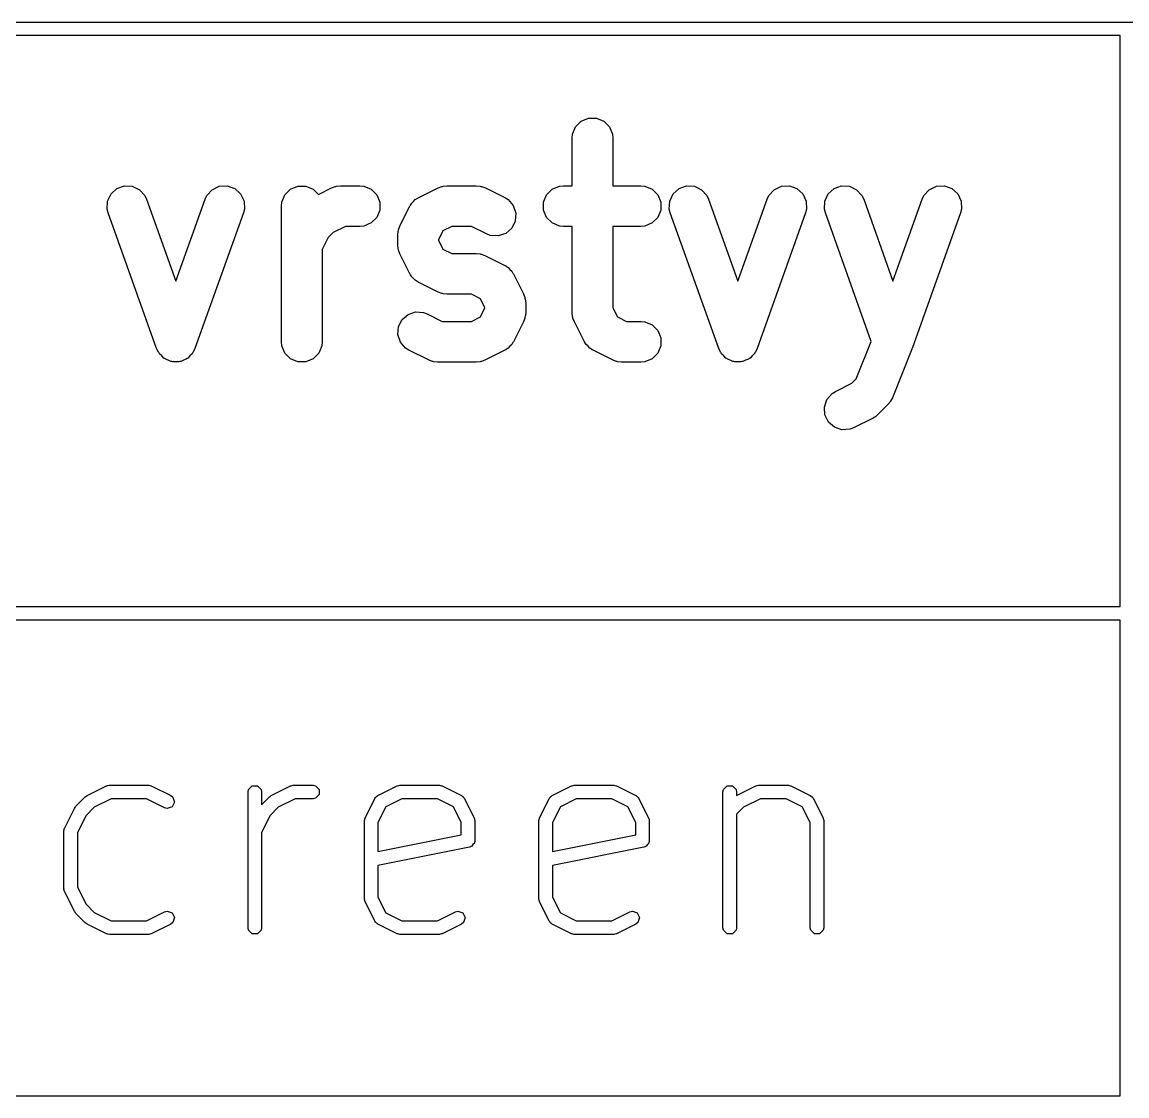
# Model space of a CAD drawing. Header units: inches. Extents: x -2.6 to 7.6, y 0.3 to 5.2.
# Drawn here: x -2.248 to -1.9274, y 4.8789 to 5.1905 of the extents above; entities that cross this region are included whole.
import ezdxf

# ---------------------------------------------------------------- set-up
doc = ezdxf.new("R2010")
doc.units = ezdxf.units.IN
doc.header["$MEASUREMENT"] = 0
doc.layers.add('BLACK', color=250, linetype='CONTINUOUS')

msp = doc.modelspace()

# ---------------------------------------------------------------- linework, layer by layer
at = {"layer": 'BLACK', "linetype": 'CONTINUOUS'}
for p, q in [((-2.56692, 5.19047), (2.20417, 5.19047)), ((-1.9294, 5.18654), (-2.56495, 5.18654)), ((-1.9294, 5.02087), (-1.9294, 5.18654)), ((-2.0874, 5.16006), (-2.08577, 5.16169)), ((-2.08577, 5.16169), (-2.08364, 5.16257)), ((-2.08364, 5.16257), (-2.08134, 5.16257)), ((-2.08134, 5.16257), (-2.07921, 5.16169)), ((-2.07921, 5.16169), (-2.07758, 5.16006)), ((-2.08828, 5.15793), (-2.0874, 5.16006)), ((-2.07758, 5.16006), (-2.0767, 5.15793)), ((-2.08839, 5.15678), (-2.08828, 5.15793)), ((-2.08839, 5.143), (-2.08839, 5.15678)), ((-2.0767, 5.15793), (-2.07658, 5.15678)), ((-2.07658, 5.15678), (-2.07658, 5.143)), ((-2.22221, 5.14061), (-2.2205, 5.14216)), ((-2.2205, 5.14216), (-2.21833, 5.14294)), ((-2.21833, 5.14294), (-2.21603, 5.14282)), ((-2.21603, 5.14282), (-2.21395, 5.14183)), ((-2.19287, 5.14183), (-2.19079, 5.14282)), ((-2.19079, 5.14282), (-2.18849, 5.14294)), ((-2.18849, 5.14294), (-2.18632, 5.14216)), ((-2.18632, 5.14216), (-2.18461, 5.14061)), ((-2.17013, 5.142), (-2.168, 5.14289)), ((-2.168, 5.14289), (-2.1657, 5.14289)), ((-2.1657, 5.14289), (-2.16357, 5.142)), ((-2.16204, 5.14048), (-2.15825, 5.14238)), ((-2.15825, 5.14238), (-2.15716, 5.14279)), ((-2.15716, 5.14279), (-2.15695, 5.1428)), ((-2.15695, 5.1428), (-2.15676, 5.14289)), ((-2.15676, 5.14289), (-2.1556, 5.143)), ((-2.1556, 5.143), (-2.14998, 5.143)), ((-2.14998, 5.143), (-2.14883, 5.14289)), ((-2.14883, 5.14289), (-2.1467, 5.142)), ((-2.13294, 5.13956), (-2.12731, 5.14238)), ((-2.12731, 5.14238), (-2.12623, 5.14279)), ((-2.12623, 5.14279), (-2.12602, 5.1428)), ((-2.12602, 5.1428), (-2.12582, 5.14289)), ((-2.12582, 5.14289), (-2.12467, 5.143)), ((-2.12467, 5.143), (-2.11623, 5.143)), ((-2.11623, 5.143), (-2.11508, 5.14289)), ((-2.11508, 5.14289), (-2.11489, 5.1428)), ((-2.11489, 5.1428), (-2.11467, 5.14279)), ((-2.11467, 5.14279), (-2.11359, 5.14238)), ((-2.11359, 5.14238), (-2.10797, 5.13956)), ((-2.09421, 5.142), (-2.09208, 5.14289)), ((-2.09208, 5.14289), (-2.09092, 5.143)), ((-2.09092, 5.143), (-2.08839, 5.143)), ((-2.07658, 5.143), (-2.06843, 5.143)), ((-2.06843, 5.143), (-2.06728, 5.14289)), ((-2.06728, 5.14289), (-2.06515, 5.142)), ((-2.05911, 5.14061), (-2.0574, 5.14216)), ((-2.0574, 5.14216), (-2.05523, 5.14294)), ((-2.05523, 5.14294), (-2.05293, 5.14282)), ((-2.05293, 5.14282), (-2.05085, 5.14183)), ((-2.02977, 5.14183), (-2.02768, 5.14282)), ((-2.02768, 5.14282), (-2.02538, 5.14294)), ((-2.02538, 5.14294), (-2.02321, 5.14216)), ((-2.02321, 5.14216), (-2.0215, 5.14061)), ((-2.01411, 5.14061), (-2.01241, 5.14216)), ((-2.01241, 5.14216), (-2.01024, 5.14294)), ((-2.01024, 5.14294), (-2.00793, 5.14282)), ((-2.00793, 5.14282), (-2.00585, 5.14183)), ((-1.98477, 5.14183), (-1.98269, 5.14282)), ((-1.98269, 5.14282), (-1.98039, 5.14294)), ((-1.98039, 5.14294), (-1.97822, 5.14216)), ((-1.97822, 5.14216), (-1.97651, 5.14061)), ((-2.2232, 5.13853), (-2.22221, 5.14061)), ((-2.21395, 5.14183), (-2.2124, 5.14013)), ((-2.2124, 5.14013), (-2.21191, 5.13908)), ((-2.21191, 5.13908), (-2.20341, 5.11528)), ((-2.20341, 5.11528), (-2.19491, 5.13908)), ((-2.19491, 5.13908), (-2.19442, 5.14013)), ((-2.19442, 5.14013), (-2.19287, 5.14183)), ((-2.18461, 5.14061), (-2.18362, 5.13853)), ((-2.17264, 5.13825), (-2.17176, 5.14037)), ((-2.17176, 5.14037), (-2.17013, 5.142)), ((-2.16357, 5.142), (-2.16204, 5.14048)), ((-2.1467, 5.142), (-2.14507, 5.14037)), ((-2.14507, 5.14037), (-2.14419, 5.13825)), ((-2.1344, 5.13839), (-2.13392, 5.13895)), ((-2.13392, 5.13895), (-2.13333, 5.13931)), ((-2.13333, 5.13931), (-2.13322, 5.13941)), ((-2.13322, 5.13941), (-2.13313, 5.13944)), ((-2.13313, 5.13944), (-2.13294, 5.13956)), ((-2.10797, 5.13956), (-2.10699, 5.13895)), ((-2.10699, 5.13895), (-2.10548, 5.13721)), ((-2.09672, 5.13825), (-2.09584, 5.14037)), ((-2.09584, 5.14037), (-2.09421, 5.142)), ((-2.06515, 5.142), (-2.06352, 5.14037)), ((-2.06352, 5.14037), (-2.06264, 5.13825)), ((-2.06009, 5.13853), (-2.05911, 5.14061)), ((-2.05085, 5.14183), (-2.0493, 5.14013)), ((-2.0493, 5.14013), (-2.04881, 5.13908)), ((-2.04881, 5.13908), (-2.04031, 5.11528)), ((-2.04031, 5.11528), (-2.03181, 5.13908)), ((-2.03181, 5.13908), (-2.03131, 5.14013)), ((-2.03131, 5.14013), (-2.02977, 5.14183)), ((-2.0215, 5.14061), (-2.02052, 5.13853)), ((-2.0151, 5.13853), (-2.01411, 5.14061)), ((-2.00585, 5.14183), (-2.00431, 5.14013)), ((-2.00431, 5.14013), (-2.00381, 5.13908)), ((-2.00381, 5.13908), (-1.99531, 5.11528)), ((-1.99531, 5.11528), (-1.98681, 5.13908)), ((-1.98681, 5.13908), (-1.98632, 5.14013)), ((-1.98632, 5.14013), (-1.98477, 5.14183)), ((-1.97651, 5.14061), (-1.97552, 5.13853)), ((-2.22331, 5.13623), (-2.2232, 5.13853)), ((-2.22303, 5.13511), (-2.22331, 5.13623)), ((-2.18351, 5.13623), (-2.18379, 5.13511)), ((-2.18362, 5.13853), (-2.18351, 5.13623)), ((-2.17276, 5.13709), (-2.17264, 5.13825)), ((-2.17276, 5.09772), (-2.17276, 5.13709)), ((-2.14419, 5.13594), (-2.14507, 5.13381)), ((-2.14419, 5.13825), (-2.14419, 5.13594)), ((-2.13839, 5.1313), (-2.13558, 5.13692)), ((-2.13558, 5.13692), (-2.13546, 5.13711)), ((-2.13546, 5.13711), (-2.13543, 5.13721)), ((-2.13543, 5.13721), (-2.13533, 5.13732)), ((-2.13533, 5.13732), (-2.13496, 5.1379)), ((-2.13496, 5.1379), (-2.1344, 5.13839)), ((-2.10548, 5.13721), (-2.10475, 5.13502)), ((-2.09672, 5.13594), (-2.09672, 5.13825)), ((-2.09584, 5.13381), (-2.09672, 5.13594)), ((-2.06264, 5.13594), (-2.06352, 5.13381)), ((-2.06264, 5.13825), (-2.06264, 5.13594)), ((-2.06021, 5.13623), (-2.06009, 5.13853)), ((-2.05993, 5.13511), (-2.06021, 5.13623)), ((-2.0204, 5.13623), (-2.02068, 5.13511)), ((-2.02052, 5.13853), (-2.0204, 5.13623)), ((-2.01521, 5.13623), (-2.0151, 5.13853)), ((-2.01493, 5.13511), (-2.01521, 5.13623)), ((-1.97541, 5.13623), (-1.97569, 5.13511)), ((-1.97552, 5.13853), (-1.97541, 5.13623)), ((-2.20897, 5.09574), (-2.22303, 5.13511)), ((-2.18379, 5.13511), (-2.19785, 5.09574)), ((-2.14507, 5.13381), (-2.1467, 5.13218)), ((-2.10491, 5.13272), (-2.10594, 5.13066)), ((-2.10475, 5.13502), (-2.10491, 5.13272)), ((-2.09421, 5.13218), (-2.09584, 5.13381)), ((-2.06352, 5.13381), (-2.06515, 5.13218)), ((-2.04587, 5.09574), (-2.05993, 5.13511)), ((-2.02068, 5.13511), (-2.03474, 5.09574)), ((-2.00162, 5.09784), (-2.01493, 5.13511)), ((-1.97569, 5.13511), (-1.98975, 5.09574)), ((-2.15773, 5.12943), (-2.15919, 5.12797)), ((-2.15421, 5.13119), (-2.15773, 5.12943)), ((-2.14998, 5.13119), (-2.15421, 5.13119)), ((-2.14883, 5.1313), (-2.14998, 5.13119)), ((-2.1467, 5.13218), (-2.14883, 5.1313)), ((-2.13901, 5.12866), (-2.1389, 5.12981)), ((-2.1389, 5.12981), (-2.13882, 5.13001)), ((-2.13882, 5.13001), (-2.1388, 5.13022)), ((-2.1388, 5.13022), (-2.13839, 5.1313)), ((-2.12589, 5.12988), (-2.1272, 5.12726)), ((-2.12328, 5.13119), (-2.12589, 5.12988)), ((-2.11763, 5.13119), (-2.12328, 5.13119)), ((-2.11325, 5.129), (-2.11763, 5.13119)), ((-2.10594, 5.13066), (-2.10769, 5.12915)), ((-2.09208, 5.1313), (-2.09421, 5.13218)), ((-2.09092, 5.13119), (-2.09208, 5.1313)), ((-2.08839, 5.13119), (-2.09092, 5.13119)), ((-2.08839, 5.10616), (-2.08839, 5.13119)), ((-2.06843, 5.13119), (-2.07658, 5.13119)), ((-2.07658, 5.13119), (-2.07658, 5.10755)), ((-2.06728, 5.1313), (-2.06843, 5.13119)), ((-2.06515, 5.13218), (-2.06728, 5.1313)), ((-2.15919, 5.12797), (-2.16095, 5.12445)), ((-2.13901, 5.12584), (-2.13901, 5.12866)), ((-2.1272, 5.12726), (-2.1272, 5.12724)), ((-2.1272, 5.12724), (-2.12589, 5.12462)), ((-2.11217, 5.12859), (-2.11325, 5.129)), ((-2.10987, 5.12842), (-2.11217, 5.12859)), ((-2.10769, 5.12915), (-2.10987, 5.12842)), ((-2.16095, 5.12445), (-2.16095, 5.09772)), ((-2.1389, 5.12469), (-2.13901, 5.12584)), ((-2.13882, 5.1245), (-2.1389, 5.12469)), ((-2.1388, 5.12429), (-2.13882, 5.1245)), ((-2.13839, 5.1232), (-2.1388, 5.12429)), ((-2.13558, 5.11758), (-2.13839, 5.1232)), ((-2.12589, 5.12462), (-2.12328, 5.12331)), ((-2.12328, 5.12331), (-2.11623, 5.12331)), ((-2.11623, 5.12331), (-2.11508, 5.1232)), ((-2.11508, 5.1232), (-2.11489, 5.12312)), ((-2.11489, 5.12312), (-2.11467, 5.1231)), ((-2.11467, 5.1231), (-2.11359, 5.12269)), ((-2.11359, 5.12269), (-2.10797, 5.11988)), ((-2.10797, 5.11988), (-2.10778, 5.11976)), ((-2.10778, 5.11976), (-2.10769, 5.11973)), ((-2.10769, 5.11973), (-2.10757, 5.11963)), ((-2.13546, 5.11739), (-2.13558, 5.11758)), ((-2.13543, 5.1173), (-2.13546, 5.11739)), ((-2.13533, 5.11718), (-2.13543, 5.1173)), ((-2.13496, 5.1166), (-2.13533, 5.11718)), ((-2.1344, 5.11611), (-2.13496, 5.1166)), ((-2.10757, 5.11963), (-2.10699, 5.11926)), ((-2.10699, 5.11926), (-2.1065, 5.1187)), ((-2.1065, 5.1187), (-2.10594, 5.11822)), ((-2.10594, 5.11822), (-2.10558, 5.11763)), ((-2.10558, 5.11763), (-2.10548, 5.11752)), ((-2.10548, 5.11752), (-2.10545, 5.11743)), ((-2.10545, 5.11743), (-2.10533, 5.11724)), ((-2.10533, 5.11724), (-2.10252, 5.11161)), ((-2.13392, 5.11556), (-2.1344, 5.11611)), ((-2.13333, 5.11519), (-2.13392, 5.11556)), ((-2.13322, 5.11509), (-2.13333, 5.11519)), ((-2.13313, 5.11506), (-2.13322, 5.11509)), ((-2.13294, 5.11494), (-2.13313, 5.11506)), ((-2.12731, 5.11213), (-2.13294, 5.11494)), ((-2.12623, 5.11171), (-2.12731, 5.11213)), ((-2.12602, 5.1117), (-2.12623, 5.11171)), ((-2.12582, 5.11162), (-2.12602, 5.1117)), ((-2.12467, 5.1115), (-2.12582, 5.11162)), ((-2.11763, 5.1115), (-2.12467, 5.1115)), ((-2.11501, 5.11019), (-2.11763, 5.1115)), ((-2.1137, 5.10758), (-2.11501, 5.11019)), ((-2.10252, 5.11161), (-2.1021, 5.11053)), ((-2.1021, 5.11053), (-2.10209, 5.11032)), ((-2.10209, 5.11032), (-2.10201, 5.11012)), ((-2.10201, 5.11012), (-2.10189, 5.10897)), ((-2.11501, 5.10494), (-2.1137, 5.10755)), ((-2.1137, 5.10755), (-2.1137, 5.10758)), ((-2.10189, 5.10897), (-2.10189, 5.10616)), ((-2.07658, 5.10755), (-2.07527, 5.10494)), ((-2.1388, 5.1021), (-2.13777, 5.10416)), ((-2.13777, 5.10416), (-2.13603, 5.10567)), ((-2.13603, 5.10567), (-2.13385, 5.10639)), ((-2.13385, 5.10639), (-2.13155, 5.10623)), ((-2.13155, 5.10623), (-2.13047, 5.10582)), ((-2.13047, 5.10582), (-2.12609, 5.10363)), ((-2.12609, 5.10363), (-2.11763, 5.10363)), ((-2.11763, 5.10363), (-2.11501, 5.10494)), ((-2.1021, 5.1046), (-2.10252, 5.10352)), ((-2.10209, 5.10481), (-2.1021, 5.1046)), ((-2.10201, 5.10501), (-2.10209, 5.10481)), ((-2.10189, 5.10616), (-2.10201, 5.10501)), ((-2.08828, 5.10501), (-2.08839, 5.10616)), ((-2.0882, 5.10481), (-2.08828, 5.10501)), ((-2.08818, 5.1046), (-2.0882, 5.10481)), ((-2.08777, 5.10352), (-2.08818, 5.1046)), ((-2.07527, 5.10494), (-2.07266, 5.10363)), ((-2.07266, 5.10363), (-2.06843, 5.10363)), ((-2.06843, 5.10363), (-2.06728, 5.10352)), ((-2.13897, 5.0998), (-2.1388, 5.1021)), ((-2.10252, 5.10352), (-2.10533, 5.09789)), ((-2.08496, 5.09789), (-2.08777, 5.10352)), ((-2.06728, 5.10352), (-2.06515, 5.10263)), ((-2.06515, 5.10263), (-2.06352, 5.101)), ((-2.06352, 5.101), (-2.06264, 5.09888)), ((-2.17264, 5.09657), (-2.17276, 5.09772)), ((-2.16095, 5.09772), (-2.16106, 5.09657)), ((-2.13824, 5.09761), (-2.13897, 5.0998)), ((-2.13673, 5.09587), (-2.13824, 5.09761)), ((-2.10558, 5.0975), (-2.10594, 5.09691)), ((-2.10548, 5.09761), (-2.10558, 5.0975)), ((-2.10545, 5.0977), (-2.10548, 5.09761)), ((-2.10533, 5.09789), (-2.10545, 5.0977)), ((-2.08484, 5.0977), (-2.08496, 5.09789)), ((-2.08481, 5.09761), (-2.08484, 5.0977)), ((-2.08471, 5.0975), (-2.08481, 5.09761)), ((-2.08434, 5.09691), (-2.08471, 5.0975)), ((-2.06264, 5.09888), (-2.06264, 5.09657)), ((-2.00597, 5.08698), (-2.00162, 5.09784)), ((-2.20848, 5.09469), (-2.20897, 5.09574)), ((-2.20828, 5.09447), (-2.20848, 5.09469)), ((-2.20815, 5.0942), (-2.20828, 5.09447)), ((-2.20751, 5.09362), (-2.20815, 5.0942)), ((-2.19867, 5.0942), (-2.19931, 5.09362)), ((-2.19854, 5.09447), (-2.19867, 5.0942)), ((-2.19834, 5.09469), (-2.19854, 5.09447)), ((-2.19785, 5.09574), (-2.19834, 5.09469)), ((-2.17176, 5.09444), (-2.17264, 5.09657)), ((-2.17013, 5.09281), (-2.17176, 5.09444)), ((-2.16194, 5.09444), (-2.16357, 5.09281)), ((-2.16106, 5.09657), (-2.16194, 5.09444)), ((-2.13575, 5.09525), (-2.13673, 5.09587)), ((-2.13012, 5.09244), (-2.13575, 5.09525)), ((-2.10797, 5.09525), (-2.11359, 5.09244)), ((-2.10778, 5.09537), (-2.10797, 5.09525)), ((-2.10769, 5.0954), (-2.10778, 5.09537)), ((-2.10757, 5.0955), (-2.10769, 5.0954)), ((-2.10699, 5.09587), (-2.10757, 5.0955)), ((-2.1065, 5.09643), (-2.10699, 5.09587)), ((-2.10594, 5.09691), (-2.1065, 5.09643)), ((-2.08378, 5.09643), (-2.08434, 5.09691)), ((-2.0833, 5.09587), (-2.08378, 5.09643)), ((-2.08271, 5.0955), (-2.0833, 5.09587)), ((-2.0826, 5.0954), (-2.08271, 5.0955)), ((-2.08251, 5.09537), (-2.0826, 5.0954)), ((-2.08232, 5.09525), (-2.08251, 5.09537)), ((-2.07669, 5.09244), (-2.08232, 5.09525)), ((-2.06352, 5.09444), (-2.06515, 5.09281)), ((-2.06264, 5.09657), (-2.06352, 5.09444)), ((-2.04537, 5.09469), (-2.04587, 5.09574)), ((-2.04517, 5.09447), (-2.04537, 5.09469)), ((-2.04505, 5.0942), (-2.04517, 5.09447)), ((-2.04441, 5.09362), (-2.04505, 5.0942)), ((-2.03556, 5.0942), (-2.03621, 5.09362)), ((-2.03544, 5.09447), (-2.03556, 5.0942)), ((-2.03524, 5.09469), (-2.03544, 5.09447)), ((-2.03474, 5.09574), (-2.03524, 5.09469)), ((-1.98983, 5.09553), (-1.99545, 5.08147)), ((-1.9898, 5.09564), (-1.98983, 5.09553)), ((-1.98975, 5.09574), (-1.9898, 5.09564)), ((-2.20693, 5.09298), (-2.20751, 5.09362)), ((-2.20666, 5.09286), (-2.20693, 5.09298)), ((-2.20644, 5.09266), (-2.20666, 5.09286)), ((-2.20563, 5.09237), (-2.20644, 5.09266)), ((-2.20485, 5.092), (-2.20563, 5.09237)), ((-2.20455, 5.09198), (-2.20485, 5.092)), ((-2.20427, 5.09188), (-2.20455, 5.09198)), ((-2.20341, 5.09192), (-2.20427, 5.09188)), ((-2.20255, 5.09188), (-2.20341, 5.09192)), ((-2.20227, 5.09198), (-2.20255, 5.09188)), ((-2.20197, 5.092), (-2.20227, 5.09198)), ((-2.20119, 5.09237), (-2.20197, 5.092)), ((-2.20038, 5.09266), (-2.20119, 5.09237)), ((-2.20016, 5.09286), (-2.20038, 5.09266)), ((-2.19989, 5.09298), (-2.20016, 5.09286)), ((-2.19931, 5.09362), (-2.19989, 5.09298)), ((-2.168, 5.09193), (-2.17013, 5.09281)), ((-2.1657, 5.09193), (-2.168, 5.09193)), ((-2.16357, 5.09281), (-2.1657, 5.09193)), ((-2.12904, 5.09203), (-2.13012, 5.09244)), ((-2.12883, 5.09201), (-2.12904, 5.09203)), ((-2.12863, 5.09193), (-2.12883, 5.09201)), ((-2.12748, 5.09182), (-2.12863, 5.09193)), ((-2.11623, 5.09182), (-2.12748, 5.09182)), ((-2.11508, 5.09193), (-2.11623, 5.09182)), ((-2.11489, 5.09201), (-2.11508, 5.09193)), ((-2.11467, 5.09203), (-2.11489, 5.09201)), ((-2.11359, 5.09244), (-2.11467, 5.09203)), ((-2.07561, 5.09203), (-2.07669, 5.09244)), ((-2.0754, 5.09201), (-2.07561, 5.09203)), ((-2.0752, 5.09193), (-2.0754, 5.09201)), ((-2.07405, 5.09182), (-2.0752, 5.09193)), ((-2.06843, 5.09182), (-2.07405, 5.09182)), ((-2.06728, 5.09193), (-2.06843, 5.09182)), ((-2.06515, 5.09281), (-2.06728, 5.09193)), ((-2.04383, 5.09298), (-2.04441, 5.09362)), ((-2.04356, 5.09286), (-2.04383, 5.09298)), ((-2.04334, 5.09266), (-2.04356, 5.09286)), ((-2.04253, 5.09237), (-2.04334, 5.09266)), ((-2.04174, 5.092), (-2.04253, 5.09237)), ((-2.04145, 5.09198), (-2.04174, 5.092)), ((-2.04117, 5.09188), (-2.04145, 5.09198)), ((-2.04031, 5.09192), (-2.04117, 5.09188)), ((-2.03944, 5.09188), (-2.04031, 5.09192)), ((-2.03916, 5.09198), (-2.03944, 5.09188)), ((-2.03887, 5.092), (-2.03916, 5.09198)), ((-2.03809, 5.09237), (-2.03887, 5.092)), ((-2.03727, 5.09266), (-2.03809, 5.09237)), ((-2.03705, 5.09286), (-2.03727, 5.09266)), ((-2.03679, 5.09298), (-2.03705, 5.09286)), ((-2.03621, 5.09362), (-2.03679, 5.09298)), ((-2.01201, 5.08332), (-2.00725, 5.0857)), ((-2.00725, 5.0857), (-2.00597, 5.08698)), ((-2.0145, 5.08096), (-2.01299, 5.0827)), ((-2.01299, 5.0827), (-2.01201, 5.08332)), ((-1.99545, 5.08147), (-1.99599, 5.08044)), ((-2.01523, 5.07878), (-2.0145, 5.08096)), ((-2.01507, 5.07648), (-2.01523, 5.07878)), ((-1.99676, 5.07949), (-1.99957, 5.07667)), ((-1.99603, 5.08038), (-1.99676, 5.07949)), ((-1.99601, 5.08042), (-1.99603, 5.08038)), ((-1.99599, 5.08044), (-1.99601, 5.08042)), ((-2.01404, 5.07442), (-2.01507, 5.07648)), ((-2.00111, 5.07557), (-2.00673, 5.07276)), ((-2.00061, 5.07588), (-2.00111, 5.07557)), ((-2.00047, 5.07594), (-2.00061, 5.07588)), ((-2.00031, 5.07607), (-2.00047, 5.07594)), ((-2.00013, 5.07619), (-2.00031, 5.07607)), ((-2.00003, 5.0763), (-2.00013, 5.07619)), ((-1.99957, 5.07667), (-2.00003, 5.0763)), ((-2.0123, 5.07291), (-2.01404, 5.07442)), ((-2.01011, 5.07218), (-2.0123, 5.07291)), ((-2.00781, 5.07234), (-2.01011, 5.07218)), ((-2.00673, 5.07276), (-2.00781, 5.07234)), ((-2.56495, 5.02087), (-1.9294, 5.02087)), ((-1.9294, 5.01693), (-2.56495, 5.01693)), ((-1.9294, 4.8789), (-1.9294, 5.01693)), ((-2.2231, 4.96896), (-2.22279, 4.96904)), ((-2.22279, 4.96904), (-2.22275, 4.96903)), ((-2.22275, 4.96903), (-2.22265, 4.96905)), ((-2.22265, 4.96905), (-2.2114, 4.96905)), ((-2.2114, 4.96905), (-2.21131, 4.96903)), ((-2.21131, 4.96903), (-2.21126, 4.96904)), ((-2.21126, 4.96904), (-2.21096, 4.96896)), ((-2.16966, 4.96896), (-2.16936, 4.96904)), ((-2.16936, 4.96904), (-2.16932, 4.96903)), ((-2.16932, 4.96903), (-2.16922, 4.96905)), ((-2.16922, 4.96905), (-2.1636, 4.96905)), ((-2.1636, 4.96905), (-2.16284, 4.9689)), ((-2.13873, 4.96896), (-2.13843, 4.96904)), ((-2.13843, 4.96904), (-2.13838, 4.96903)), ((-2.13838, 4.96903), (-2.13829, 4.96905)), ((-2.13829, 4.96905), (-2.12704, 4.96905)), ((-2.12704, 4.96905), (-2.12694, 4.96903)), ((-2.12694, 4.96903), (-2.1269, 4.96904)), ((-2.1269, 4.96904), (-2.1266, 4.96896)), ((-2.08811, 4.96896), (-2.08781, 4.96904)), ((-2.08781, 4.96904), (-2.08777, 4.96903)), ((-2.08777, 4.96903), (-2.08767, 4.96905)), ((-2.08767, 4.96905), (-2.07642, 4.96905)), ((-2.07642, 4.96905), (-2.07632, 4.96903)), ((-2.07632, 4.96903), (-2.07628, 4.96904)), ((-2.07628, 4.96904), (-2.07598, 4.96896)), ((-2.03468, 4.96896), (-2.03438, 4.96904)), ((-2.03438, 4.96904), (-2.03433, 4.96903)), ((-2.03433, 4.96903), (-2.03424, 4.96905)), ((-2.03424, 4.96905), (-2.0258, 4.96905)), ((-2.0258, 4.96905), (-2.0257, 4.96903)), ((-2.0257, 4.96903), (-2.02566, 4.96904)), ((-2.02566, 4.96904), (-2.02536, 4.96896)), ((-2.22967, 4.96566), (-2.22941, 4.96583)), ((-2.22941, 4.96583), (-2.22916, 4.96603)), ((-2.22916, 4.96603), (-2.22353, 4.96884)), ((-2.22353, 4.96884), (-2.22344, 4.96886)), ((-2.22344, 4.96886), (-2.22341, 4.9689)), ((-2.22341, 4.9689), (-2.2231, 4.96896)), ((-2.21096, 4.96896), (-2.21065, 4.9689)), ((-2.21065, 4.9689), (-2.21062, 4.96886)), ((-2.21062, 4.96886), (-2.21052, 4.96884)), ((-2.21052, 4.96884), (-2.2049, 4.96603)), ((-2.2049, 4.96603), (-2.20429, 4.96556)), ((-2.18244, 4.96708), (-2.18229, 4.96783)), ((-2.18244, 4.92771), (-2.18244, 4.96708)), ((-2.18229, 4.96783), (-2.18122, 4.9689)), ((-2.18122, 4.9689), (-2.17972, 4.9689)), ((-2.17972, 4.9689), (-2.17865, 4.96783)), ((-2.17865, 4.96783), (-2.1785, 4.96708)), ((-2.1785, 4.96708), (-2.1785, 4.96339)), ((-2.17624, 4.96566), (-2.17598, 4.96583)), ((-2.17598, 4.96583), (-2.17573, 4.96603)), ((-2.17573, 4.96603), (-2.1701, 4.96884)), ((-2.1701, 4.96884), (-2.17001, 4.96886)), ((-2.17001, 4.96886), (-2.16997, 4.9689)), ((-2.16997, 4.9689), (-2.16966, 4.96896)), ((-2.16284, 4.9689), (-2.16178, 4.96783)), ((-2.16178, 4.96632), (-2.16284, 4.96526)), ((-2.16178, 4.96783), (-2.16178, 4.96632)), ((-2.1452, 4.96575), (-2.1451, 4.96579)), ((-2.1451, 4.96579), (-2.14479, 4.96603)), ((-2.14479, 4.96603), (-2.13917, 4.96884)), ((-2.13917, 4.96884), (-2.13907, 4.96886)), ((-2.13907, 4.96886), (-2.13904, 4.9689)), ((-2.13904, 4.9689), (-2.13873, 4.96896)), ((-2.1266, 4.96896), (-2.12629, 4.9689)), ((-2.12629, 4.9689), (-2.12625, 4.96886)), ((-2.12625, 4.96886), (-2.12616, 4.96884)), ((-2.12616, 4.96884), (-2.12053, 4.96603)), ((-2.12053, 4.96603), (-2.12022, 4.96579)), ((-2.12022, 4.96579), (-2.12012, 4.96575)), ((-2.09458, 4.96575), (-2.09448, 4.96579)), ((-2.09448, 4.96579), (-2.09417, 4.96603)), ((-2.09417, 4.96603), (-2.08855, 4.96884)), ((-2.08855, 4.96884), (-2.08845, 4.96886)), ((-2.08845, 4.96886), (-2.08842, 4.9689)), ((-2.08842, 4.9689), (-2.08811, 4.96896)), ((-2.07598, 4.96896), (-2.07567, 4.9689)), ((-2.07567, 4.9689), (-2.07563, 4.96886)), ((-2.07563, 4.96886), (-2.07554, 4.96884)), ((-2.07554, 4.96884), (-2.06992, 4.96603)), ((-2.06992, 4.96603), (-2.06961, 4.96579)), ((-2.06961, 4.96579), (-2.06951, 4.96575)), ((-2.04464, 4.96708), (-2.04449, 4.96783)), ((-2.04464, 4.92771), (-2.04464, 4.96708)), ((-2.04449, 4.96783), (-2.04343, 4.9689)), ((-2.04343, 4.9689), (-2.04192, 4.9689)), ((-2.04192, 4.9689), (-2.04086, 4.96783)), ((-2.04086, 4.96783), (-2.04071, 4.96708)), ((-2.04071, 4.96604), (-2.03512, 4.96884)), ((-2.04071, 4.96708), (-2.04071, 4.96604)), ((-2.03512, 4.96884), (-2.03502, 4.96886)), ((-2.03502, 4.96886), (-2.03499, 4.9689)), ((-2.03499, 4.9689), (-2.03468, 4.96896)), ((-2.02536, 4.96896), (-2.02505, 4.9689)), ((-2.02505, 4.9689), (-2.02502, 4.96886)), ((-2.02502, 4.96886), (-2.02492, 4.96884)), ((-2.02492, 4.96884), (-2.0193, 4.96603)), ((-2.0193, 4.96603), (-2.01899, 4.96579)), ((-2.01899, 4.96579), (-2.01889, 4.96575)), ((-2.23285, 4.96233), (-2.23266, 4.96258)), ((-2.23266, 4.96258), (-2.23248, 4.96285)), ((-2.23248, 4.96285), (-2.22967, 4.96566)), ((-2.22711, 4.96265), (-2.22947, 4.96029)), ((-2.22219, 4.96511), (-2.22711, 4.96265)), ((-2.21187, 4.96511), (-2.22219, 4.96511)), ((-2.20666, 4.9625), (-2.21187, 4.96511)), ((-2.20449, 4.96278), (-2.20592, 4.9623)), ((-2.20382, 4.96413), (-2.20449, 4.96278)), ((-2.20429, 4.96556), (-2.20382, 4.96413)), ((-2.1785, 4.96339), (-2.17624, 4.96566)), ((-2.17368, 4.96265), (-2.17604, 4.96029)), ((-2.16876, 4.96511), (-2.17368, 4.96265)), ((-2.1636, 4.96511), (-2.16876, 4.96511)), ((-2.16284, 4.96526), (-2.1636, 4.96511)), ((-2.14848, 4.95952), (-2.14567, 4.96515)), ((-2.14567, 4.96515), (-2.14543, 4.96546)), ((-2.14543, 4.96546), (-2.1454, 4.96556)), ((-2.1454, 4.96556), (-2.14529, 4.96564)), ((-2.14529, 4.96564), (-2.1452, 4.96575)), ((-2.14244, 4.9628), (-2.14476, 4.95818)), ((-2.13782, 4.96511), (-2.14244, 4.9628)), ((-2.1275, 4.96511), (-2.13782, 4.96511)), ((-2.12288, 4.9628), (-2.1275, 4.96511)), ((-2.12057, 4.95818), (-2.12288, 4.9628)), ((-2.12012, 4.96575), (-2.12004, 4.96564)), ((-2.12004, 4.96564), (-2.11993, 4.96556)), ((-2.11993, 4.96556), (-2.11989, 4.96546)), ((-2.11989, 4.96546), (-2.11965, 4.96515)), ((-2.11965, 4.96515), (-2.11684, 4.95952)), ((-2.09787, 4.95952), (-2.09505, 4.96515)), ((-2.09505, 4.96515), (-2.09481, 4.96546)), ((-2.09481, 4.96546), (-2.09478, 4.96556)), ((-2.09478, 4.96556), (-2.09467, 4.96564)), ((-2.09467, 4.96564), (-2.09458, 4.96575)), ((-2.09183, 4.9628), (-2.09414, 4.95818)), ((-2.0872, 4.96511), (-2.09183, 4.9628)), ((-2.07688, 4.96511), (-2.0872, 4.96511)), ((-2.07226, 4.9628), (-2.07688, 4.96511)), ((-2.06995, 4.95818), (-2.07226, 4.9628)), ((-2.06951, 4.96575), (-2.06942, 4.96564)), ((-2.06942, 4.96564), (-2.06931, 4.96556)), ((-2.06931, 4.96556), (-2.06928, 4.96546)), ((-2.06928, 4.96546), (-2.06904, 4.96515)), ((-2.06904, 4.96515), (-2.06622, 4.95952)), ((-2.0387, 4.96265), (-2.04071, 4.96064)), ((-2.03377, 4.96511), (-2.0387, 4.96265)), ((-2.02627, 4.96511), (-2.03377, 4.96511)), ((-2.02164, 4.9628), (-2.02627, 4.96511)), ((-2.01933, 4.95818), (-2.02164, 4.9628)), ((-2.01889, 4.96575), (-2.0188, 4.96564)), ((-2.0188, 4.96564), (-2.01869, 4.96556)), ((-2.01869, 4.96556), (-2.01866, 4.96546)), ((-2.01866, 4.96546), (-2.01842, 4.96515)), ((-2.01842, 4.96515), (-2.0156, 4.95952)), ((-2.23566, 4.95671), (-2.23285, 4.96233)), ((-2.22947, 4.96029), (-2.23193, 4.95536)), ((-2.20592, 4.9623), (-2.20666, 4.9625)), ((-2.17604, 4.96029), (-2.1785, 4.95536)), ((-2.1486, 4.95908), (-2.14854, 4.95939)), ((-2.14854, 4.95939), (-2.14851, 4.95943)), ((-2.14851, 4.95943), (-2.14848, 4.95952)), ((-2.11684, 4.95952), (-2.11682, 4.95943)), ((-2.11682, 4.95943), (-2.11678, 4.95939)), ((-2.11678, 4.95939), (-2.11672, 4.95908)), ((-2.09799, 4.95908), (-2.09792, 4.95939)), ((-2.09792, 4.95939), (-2.09789, 4.95943)), ((-2.09789, 4.95943), (-2.09787, 4.95952)), ((-2.06622, 4.95952), (-2.0662, 4.95943)), ((-2.0662, 4.95943), (-2.06616, 4.95939)), ((-2.06616, 4.95939), (-2.0661, 4.95908)), ((-2.04071, 4.96064), (-2.04071, 4.92771)), ((-2.0156, 4.95952), (-2.01558, 4.95943)), ((-2.01558, 4.95943), (-2.01555, 4.95939)), ((-2.01555, 4.95939), (-2.01548, 4.95908)), ((-2.23586, 4.95597), (-2.23578, 4.95627)), ((-2.23578, 4.95627), (-2.23572, 4.95658)), ((-2.23572, 4.95658), (-2.23569, 4.95661)), ((-2.23569, 4.95661), (-2.23566, 4.95671)), ((-2.14869, 4.95878), (-2.1486, 4.95908)), ((-2.14867, 4.95874), (-2.14869, 4.95878)), ((-2.14869, 4.95864), (-2.14867, 4.95874)), ((-2.14869, 4.93614), (-2.14869, 4.95864)), ((-2.14476, 4.95818), (-2.14476, 4.94979)), ((-2.12057, 4.95463), (-2.12057, 4.95818)), ((-2.11672, 4.95908), (-2.11664, 4.95878)), ((-2.11664, 4.95878), (-2.11665, 4.95874)), ((-2.11665, 4.95874), (-2.11663, 4.95864)), ((-2.11663, 4.95864), (-2.11663, 4.95302)), ((-2.09807, 4.95878), (-2.09799, 4.95908)), ((-2.09805, 4.95874), (-2.09807, 4.95878)), ((-2.09807, 4.95864), (-2.09805, 4.95874)), ((-2.09807, 4.93614), (-2.09807, 4.95864)), ((-2.09414, 4.95818), (-2.09414, 4.94979)), ((-2.06995, 4.95463), (-2.06995, 4.95818)), ((-2.0661, 4.95908), (-2.06602, 4.95878)), ((-2.06602, 4.95878), (-2.06603, 4.95874)), ((-2.06603, 4.95874), (-2.06602, 4.95864)), ((-2.06602, 4.95864), (-2.06602, 4.95302)), ((-2.01933, 4.92771), (-2.01933, 4.95818)), ((-2.01548, 4.95908), (-2.0154, 4.95878)), ((-2.0154, 4.95878), (-2.01542, 4.95874)), ((-2.01542, 4.95874), (-2.0154, 4.95864)), ((-2.0154, 4.95864), (-2.0154, 4.92771)), ((-2.23587, 4.95583), (-2.23585, 4.95593)), ((-2.23587, 4.93896), (-2.23587, 4.95583)), ((-2.23585, 4.95593), (-2.23586, 4.95597)), ((-2.23193, 4.95536), (-2.23193, 4.93942)), ((-2.1785, 4.95536), (-2.1785, 4.92771)), ((-2.14476, 4.94979), (-2.12057, 4.95463)), ((-2.11663, 4.95302), (-2.11669, 4.95273)), ((-2.09414, 4.94979), (-2.06995, 4.95463)), ((-2.06602, 4.95302), (-2.06607, 4.95273)), ((-2.11822, 4.95109), (-2.14476, 4.94578)), ((-2.11795, 4.9512), (-2.11822, 4.95109)), ((-2.11785, 4.9512), (-2.11795, 4.9512)), ((-2.11778, 4.95127), (-2.11785, 4.9512)), ((-2.11751, 4.95138), (-2.11778, 4.95127)), ((-2.11719, 4.95186), (-2.11751, 4.95138)), ((-2.11678, 4.95226), (-2.11719, 4.95186)), ((-2.11673, 4.95255), (-2.11678, 4.95226)), ((-2.11667, 4.95263), (-2.11673, 4.95255)), ((-2.11669, 4.95273), (-2.11667, 4.95263)), ((-2.0676, 4.95109), (-2.09414, 4.94578)), ((-2.06733, 4.9512), (-2.0676, 4.95109)), ((-2.06723, 4.9512), (-2.06733, 4.9512)), ((-2.06716, 4.95127), (-2.06723, 4.9512)), ((-2.06689, 4.95138), (-2.06716, 4.95127)), ((-2.06657, 4.95186), (-2.06689, 4.95138)), ((-2.06616, 4.95226), (-2.06657, 4.95186)), ((-2.06611, 4.95255), (-2.06616, 4.95226)), ((-2.06605, 4.95263), (-2.06611, 4.95255)), ((-2.06607, 4.95273), (-2.06605, 4.95263)), ((-2.14476, 4.94578), (-2.14476, 4.93661)), ((-2.09414, 4.94578), (-2.09414, 4.93661)), ((-2.23585, 4.93886), (-2.23587, 4.93896)), ((-2.23586, 4.93882), (-2.23585, 4.93886)), ((-2.23578, 4.93851), (-2.23586, 4.93882)), ((-2.23572, 4.9382), (-2.23578, 4.93851)), ((-2.23569, 4.93817), (-2.23572, 4.9382)), ((-2.23566, 4.93808), (-2.23569, 4.93817)), ((-2.23285, 4.93245), (-2.23566, 4.93808)), ((-2.23193, 4.93942), (-2.22947, 4.9345)), ((-2.22947, 4.9345), (-2.22711, 4.93214)), ((-2.14867, 4.93605), (-2.14869, 4.93614)), ((-2.14869, 4.936), (-2.14867, 4.93605)), ((-2.1486, 4.9357), (-2.14869, 4.936)), ((-2.14854, 4.93539), (-2.1486, 4.9357)), ((-2.14851, 4.93536), (-2.14854, 4.93539)), ((-2.14848, 4.93526), (-2.14851, 4.93536)), ((-2.14567, 4.92964), (-2.14848, 4.93526)), ((-2.14476, 4.93661), (-2.14244, 4.93199)), ((-2.09805, 4.93605), (-2.09807, 4.93614)), ((-2.09807, 4.936), (-2.09805, 4.93605)), ((-2.09799, 4.9357), (-2.09807, 4.936)), ((-2.09792, 4.93539), (-2.09799, 4.9357)), ((-2.09789, 4.93536), (-2.09792, 4.93539)), ((-2.09787, 4.93526), (-2.09789, 4.93536)), ((-2.09505, 4.92964), (-2.09787, 4.93526)), ((-2.09414, 4.93661), (-2.09183, 4.93199)), ((-2.23266, 4.9322), (-2.23285, 4.93245)), ((-2.23248, 4.93194), (-2.23266, 4.9322)), ((-2.22967, 4.92913), (-2.23248, 4.93194)), ((-2.22711, 4.93214), (-2.22219, 4.92968)), ((-2.21187, 4.92968), (-2.20666, 4.93228)), ((-2.20666, 4.93228), (-2.20592, 4.93248)), ((-2.20592, 4.93248), (-2.20449, 4.93201)), ((-2.20449, 4.93201), (-2.20382, 4.93066)), ((-2.20382, 4.93066), (-2.20429, 4.92923)), ((-2.14244, 4.93199), (-2.13782, 4.92968)), ((-2.1275, 4.92968), (-2.12229, 4.93228)), ((-2.12229, 4.93228), (-2.12155, 4.93248)), ((-2.12155, 4.93248), (-2.12012, 4.93201)), ((-2.12012, 4.93201), (-2.11945, 4.93066)), ((-2.11945, 4.93066), (-2.11993, 4.92923)), ((-2.09183, 4.93199), (-2.0872, 4.92968)), ((-2.07688, 4.92968), (-2.07168, 4.93228)), ((-2.07168, 4.93228), (-2.07094, 4.93248)), ((-2.07094, 4.93248), (-2.06951, 4.93201)), ((-2.06951, 4.93201), (-2.06883, 4.93066)), ((-2.06883, 4.93066), (-2.06931, 4.92923)), ((-2.22941, 4.92895), (-2.22967, 4.92913)), ((-2.22916, 4.92876), (-2.22941, 4.92895)), ((-2.22353, 4.92595), (-2.22916, 4.92876)), ((-2.22219, 4.92968), (-2.21187, 4.92968)), ((-2.2049, 4.92876), (-2.21052, 4.92595)), ((-2.20429, 4.92923), (-2.2049, 4.92876)), ((-2.18229, 4.92695), (-2.18244, 4.92771)), ((-2.1785, 4.92771), (-2.17865, 4.92695)), ((-2.14543, 4.92933), (-2.14567, 4.92964)), ((-2.1454, 4.92923), (-2.14543, 4.92933)), ((-2.14529, 4.92914), (-2.1454, 4.92923)), ((-2.1452, 4.92903), (-2.14529, 4.92914)), ((-2.1451, 4.929), (-2.1452, 4.92903)), ((-2.14479, 4.92876), (-2.1451, 4.929)), ((-2.13917, 4.92595), (-2.14479, 4.92876)), ((-2.13782, 4.92968), (-2.1275, 4.92968)), ((-2.12053, 4.92876), (-2.12616, 4.92595)), ((-2.11993, 4.92923), (-2.12053, 4.92876)), ((-2.09481, 4.92933), (-2.09505, 4.92964)), ((-2.09478, 4.92923), (-2.09481, 4.92933)), ((-2.09467, 4.92914), (-2.09478, 4.92923)), ((-2.09458, 4.92903), (-2.09467, 4.92914)), ((-2.09448, 4.929), (-2.09458, 4.92903)), ((-2.09417, 4.92876), (-2.09448, 4.929)), ((-2.08855, 4.92595), (-2.09417, 4.92876)), ((-2.0872, 4.92968), (-2.07688, 4.92968)), ((-2.06992, 4.92876), (-2.07554, 4.92595)), ((-2.06931, 4.92923), (-2.06992, 4.92876)), ((-2.04449, 4.92695), (-2.04464, 4.92771)), ((-2.04071, 4.92771), (-2.04086, 4.92695)), ((-2.01918, 4.92695), (-2.01933, 4.92771)), ((-2.0154, 4.92771), (-2.01555, 4.92695)), ((-2.22344, 4.92592), (-2.22353, 4.92595)), ((-2.22341, 4.92589), (-2.22344, 4.92592)), ((-2.2231, 4.92583), (-2.22341, 4.92589)), ((-2.22279, 4.92574), (-2.2231, 4.92583)), ((-2.22275, 4.92576), (-2.22279, 4.92574)), ((-2.22265, 4.92574), (-2.22275, 4.92576)), ((-2.2114, 4.92574), (-2.22265, 4.92574)), ((-2.21131, 4.92576), (-2.2114, 4.92574)), ((-2.21126, 4.92574), (-2.21131, 4.92576)), ((-2.21096, 4.92583), (-2.21126, 4.92574)), ((-2.21065, 4.92589), (-2.21096, 4.92583)), ((-2.21062, 4.92592), (-2.21065, 4.92589)), ((-2.21052, 4.92595), (-2.21062, 4.92592)), ((-2.18122, 4.92589), (-2.18229, 4.92695)), ((-2.17972, 4.92589), (-2.18122, 4.92589)), ((-2.17865, 4.92695), (-2.17972, 4.92589)), ((-2.13907, 4.92592), (-2.13917, 4.92595)), ((-2.13904, 4.92589), (-2.13907, 4.92592)), ((-2.13873, 4.92583), (-2.13904, 4.92589)), ((-2.13843, 4.92574), (-2.13873, 4.92583)), ((-2.13838, 4.92576), (-2.13843, 4.92574)), ((-2.13829, 4.92574), (-2.13838, 4.92576)), ((-2.12704, 4.92574), (-2.13829, 4.92574)), ((-2.12694, 4.92576), (-2.12704, 4.92574)), ((-2.1269, 4.92574), (-2.12694, 4.92576)), ((-2.1266, 4.92583), (-2.1269, 4.92574)), ((-2.12629, 4.92589), (-2.1266, 4.92583)), ((-2.12625, 4.92592), (-2.12629, 4.92589)), ((-2.12616, 4.92595), (-2.12625, 4.92592)), ((-2.08845, 4.92592), (-2.08855, 4.92595)), ((-2.08842, 4.92589), (-2.08845, 4.92592)), ((-2.08811, 4.92583), (-2.08842, 4.92589)), ((-2.08781, 4.92574), (-2.08811, 4.92583)), ((-2.08777, 4.92576), (-2.08781, 4.92574)), ((-2.08767, 4.92574), (-2.08777, 4.92576)), ((-2.07642, 4.92574), (-2.08767, 4.92574)), ((-2.07632, 4.92576), (-2.07642, 4.92574)), ((-2.07628, 4.92574), (-2.07632, 4.92576)), ((-2.07598, 4.92583), (-2.07628, 4.92574)), ((-2.07567, 4.92589), (-2.07598, 4.92583)), ((-2.07563, 4.92592), (-2.07567, 4.92589)), ((-2.07554, 4.92595), (-2.07563, 4.92592)), ((-2.04343, 4.92589), (-2.04449, 4.92695)), ((-2.04192, 4.92589), (-2.04343, 4.92589)), ((-2.04086, 4.92695), (-2.04192, 4.92589)), ((-2.01812, 4.92589), (-2.01918, 4.92695)), ((-2.01661, 4.92589), (-2.01812, 4.92589)), ((-2.01555, 4.92695), (-2.01661, 4.92589)), ((-2.56495, 4.8789), (-1.9294, 4.8789))]:
    msp.add_line(p, q, dxfattribs=at)

doc.saveas('drawing.dxf')
